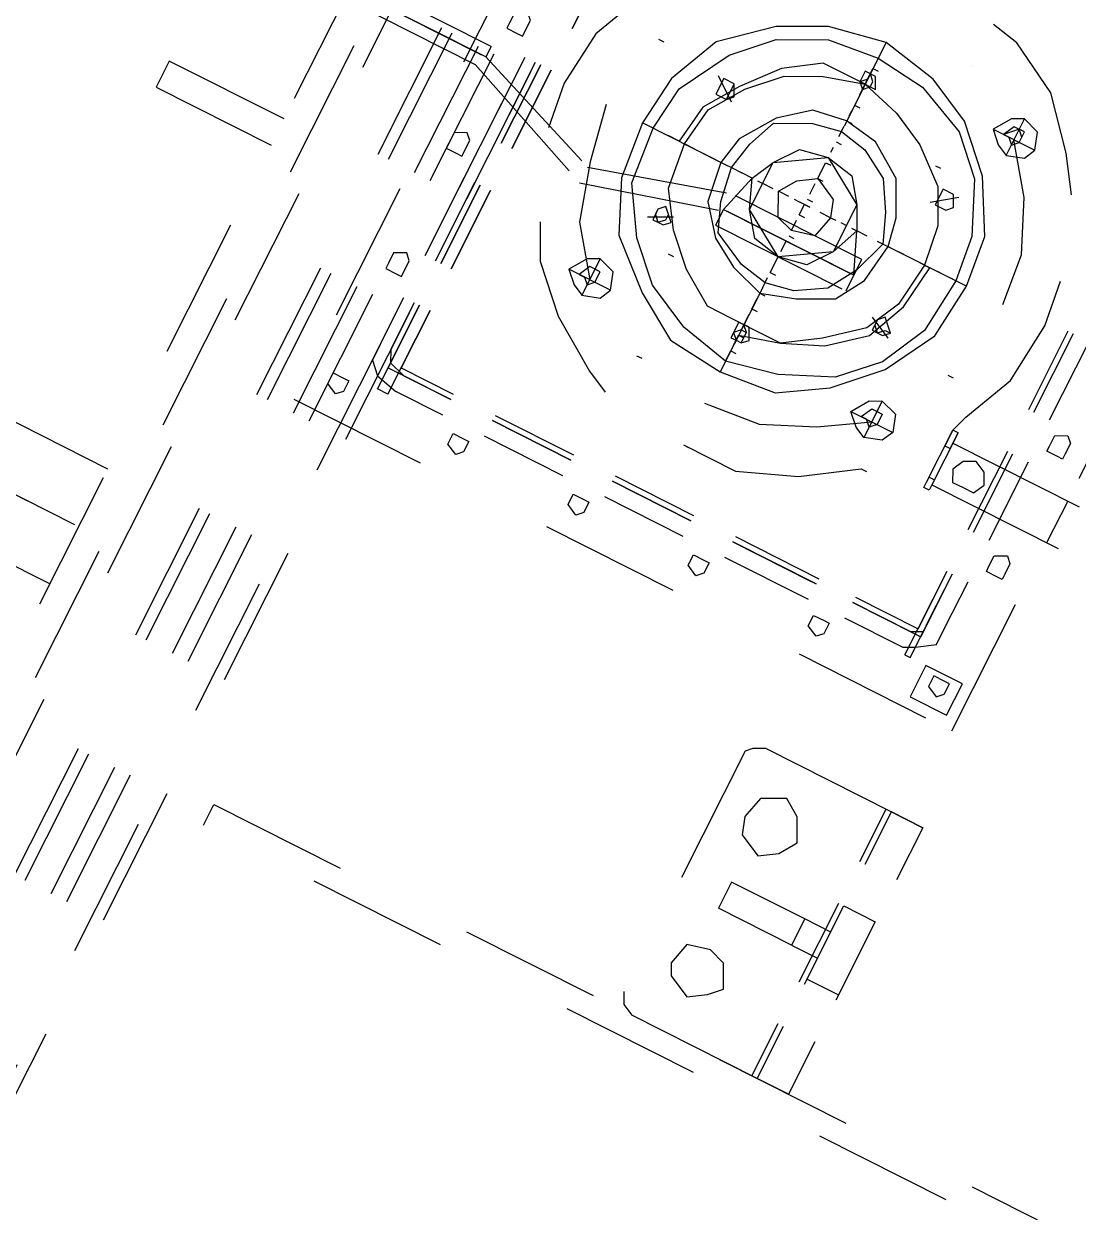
# Model space of a CAD drawing. Header units: metres. Extents: x 0 to 547597, y 0 to 1844684.
# Drawn here: x 543434.909 to 543435.654, y 1844542.936 to 1844543.775 of the extents above; entities that cross this region are included whole.
import ezdxf

# ---------------------------------------------------------------- set-up
doc = ezdxf.new("R2010")
doc.units = ezdxf.units.M
doc.linetypes.add('DASHED', pattern=[0.75, 0.5, -0.25])
doc.layers.add('5_Thep', color=4, linetype='Continuous')
doc.layers.add('TB220kVtuonglai', color=8, linetype='DASHED')

# ---------------------------------------------------------------- blocks, each defined once
blk = doc.blocks.new('MBA220-MB')
at = {"color": 1}
for points in [[(1053.9, 111.59), (1033.24, 111.59), (1310.14, 1148.96), (1330.81, 1144.83), (1041.5, 70.26), (1041.5, -917.51), (1024.97, -917.51), (1024.97, -111.59)], [(1553.99, -1091.1), (-2326.85, -1091.1), (-2326.85, 570.35)], [(562.08, -566.21), (562.08, -425.69)], [(562.08, -566.21), (562.08, -425.69)], [(595.14, -566.21), (595.14, -425.69)], [(595.14, -566.21), (595.14, -425.69)], [(814.19, -462.89), (855.52, -462.89)], [(814.19, -491.82), (814.19, -462.89)], [(814.19, -462.89), (855.52, -462.89)], [(814.19, -462.89), (814.19, -487.69)], [(888.58, -462.89), (950.58, -462.89)], [(888.58, -462.89), (950.58, -462.89)], [(888.58, -487.69), (888.58, -462.89)], [(946.45, -487.69), (946.45, -462.89)], [(983.64, -462.89), (1024.97, -462.89)], [(983.64, -462.89), (1024.97, -462.89)], [(1024.97, -462.89), (1024.97, -491.82)], [(1024.97, -487.69), (1024.97, -462.89)], [(743.93, -996.04), (743.93, -475.29), (-822.46, -475.29), (-822.46, -996.04), (743.93, -996.04)], [(743.93, -996.04), (743.93, -475.29), (-822.46, -475.29), (-822.46, -996.04), (743.93, -996.04)], [(562.08, -475.29), (595.14, -475.29)], [(562.08, -475.29), (595.14, -475.29)], [(735.66, -512.49), (735.66, -483.55), (710.87, -483.55), (710.87, -512.49), (735.66, -512.49)], [(537.28, -495.95), (537.28, -504.22), (533.15, -504.22), (524.88, -504.22), (520.75, -495.95), (524.88, -491.82), (533.15, -491.82), (537.28, -491.82), (537.28, -495.95)], [(632.34, -495.95), (632.34, -504.22), (628.21, -504.22), (619.94, -504.22), (615.81, -495.95), (619.94, -491.82), (628.21, -491.82), (632.34, -491.82), (632.34, -495.95)], [(727.4, -495.95), (723.27, -491.82), (723.27, -491.82), (715, -491.82), (715, -495.95), (715, -504.22), (723.27, -504.22), (723.27, -504.22), (727.4, -495.95)], [(855.52, -487.69), (814.19, -487.69)], [(814.19, -586.88), (814.19, -487.69)], [(855.52, -491.82), (814.19, -491.82)], [(950.58, -487.69), (888.58, -487.69)], [(950.58, -491.82), (888.58, -491.82)], [(909.25, -487.69), (909.25, -508.35), (929.91, -508.35), (929.91, -566.21)], [(929.91, -508.35), (929.91, -487.69)], [(1024.97, -487.69), (983.64, -487.69)], [(1024.97, -491.82), (983.64, -491.82)], [(1024.97, -487.69), (1024.97, -586.88)], [(909.25, -508.35), (909.25, -566.21), (929.91, -566.21)], [(516.62, -512.49), (454.62, -512.49)], [(611.68, -512.49), (549.68, -512.49)], [(681.94, -512.49), (644.74, -512.49)], [(706.73, -533.15), (702.6, -524.88), (694.34, -512.49), (681.94, -512.49)], [(516.62, -524.88), (454.62, -524.88)], [(516.62, -524.88), (454.62, -524.88)], [(516.62, -524.88), (454.62, -524.88)], [(611.68, -524.88), (549.68, -524.88)], [(611.68, -524.88), (549.68, -524.88)], [(611.68, -524.88), (549.68, -524.88)], [(694.34, -578.61), (694.34, -524.88), (644.74, -524.88)], [(710.87, -524.88), (644.74, -524.88)], [(681.94, -524.88), (644.74, -524.88)], [(694.34, -533.15), (690.2, -524.88), (681.94, -524.88)], [(710.87, -529.02), (710.87, -524.88)], [(516.62, -529.02), (454.62, -529.02)], [(516.62, -529.02), (454.62, -529.02)], [(611.68, -529.02), (549.68, -529.02)], [(611.68, -529.02), (549.68, -529.02)], [(586.88, -545.55), (586.88, -537.28), (578.61, -533.15), (570.35, -537.28), (566.21, -545.55), (570.35, -553.82), (578.61, -557.95), (586.88, -553.82), (586.88, -545.55)], [(690.2, -578.61), (690.2, -529.02), (644.74, -529.02)], [(710.87, -529.02), (644.74, -529.02)], [(690.2, -578.61), (690.2, -529.02)], [(694.34, -578.61), (694.34, -529.02)], [(694.34, -533.15), (694.34, -578.61)], [(706.73, -533.15), (706.73, -578.61)], [(553.82, -570.35), (541.42, -566.21), (504.22, -549.68), (458.76, -545.55), (425.69, -549.68)], [(884.45, -557.95), (876.18, -545.55), (863.79, -537.28), (847.25, -545.55), (838.99, -557.95), (847.25, -574.48), (863.79, -578.61), (876.18, -574.48), (884.45, -557.95)], [(996.04, -557.95), (987.77, -545.55), (979.51, -537.28), (962.98, -545.55), (958.84, -557.95), (962.98, -574.48), (979.51, -578.61), (987.77, -574.48), (996.04, -557.95)], [(367.83, -570.35), (343.03, -586.88), (309.97, -615.81), (289.31, -653.01), (285.17, -673.67)], [(553.82, -566.21), (595.14, -566.21)], [(553.82, -566.21), (553.82, -570.35), (566.21, -570.35)], [(566.21, -566.21), (553.82, -566.21)], [(553.82, -566.21), (595.14, -566.21)], [(553.82, -566.21), (553.82, -570.35), (566.21, -570.35)], [(566.21, -566.21), (553.82, -566.21)], [(595.14, -570.35), (553.82, -570.35)], [(595.14, -570.35), (553.82, -570.35)], [(566.21, -570.35), (566.21, -566.21)], [(566.21, -570.35), (566.21, -566.21)], [(591.01, -570.35), (591.01, -566.21)], [(591.01, -570.35), (591.01, -566.21)], [(599.28, -566.21), (599.28, -570.35), (595.14, -570.35)], [(595.14, -566.21), (599.28, -566.21)], [(599.28, -566.21), (599.28, -570.35), (595.14, -570.35)], [(595.14, -566.21), (599.28, -566.21)], [(458.76, -578.61), (421.56, -582.75), (384.36, -599.28), (351.3, -624.08)], [(520.75, -591.01), (520.75, -586.88)], [(715, -591.01), (715, -586.88), (723.27, -586.88), (723.27, -586.88), (727.4, -591.01), (723.27, -599.28), (723.27, -599.28), (715, -599.28), (715, -591.01)], [(814.19, -586.88), (818.32, -595.14), (822.46, -599.28), (1012.57, -599.28)], [(1012.57, -599.28), (1020.84, -595.14), (1024.97, -586.88)], [(524.88, -735.66), (591.01, -735.66), (586.88, -694.34), (566.21, -661.27), (537.28, -632.34), (500.09, -611.68), (458.76, -607.54), (421.56, -611.68), (384.36, -632.34), (355.43, -661.27), (338.9, -694.34), (330.64, -735.66), (338.9, -776.99), (355.43, -810.06), (384.36, -843.12), (421.56, -859.65), (458.76, -863.79), (500.09, -859.65), (537.28, -843.12), (566.21, -810.06), (586.88, -776.99), (591.01, -735.66)], [(363.7, -624.08), (359.57, -611.68), (351.3, -607.54), (338.9, -611.68), (334.77, -624.08), (338.9, -632.34), (351.3, -640.61), (359.57, -632.34), (363.7, -624.08), (334.77, -624.08)], [(351.3, -640.61), (351.3, -607.54)], [(458.76, -607.54), (458.76, -673.67)], [(557.95, -624.08), (562.08, -611.68), (574.48, -607.54), (582.75, -611.68), (586.88, -624.08), (582.75, -632.34), (574.48, -640.61), (562.08, -632.34), (557.95, -624.08), (586.88, -624.08)], [(574.48, -640.61), (574.48, -607.54)], [(648.87, -735.66), (648.87, -694.34), (632.34, -653.01), (607.54, -615.81), (607.54, -611.68)], [(690.2, -673.67), (690.2, -607.54)], [(690.2, -673.67), (690.2, -607.54)], [(694.34, -673.67), (694.34, -607.54)], [(694.34, -607.54), (694.34, -673.67)], [(694.34, -673.67), (694.34, -611.68)], [(706.73, -607.54), (706.73, -673.67)], [(582.75, -735.66), (574.48, -772.86), (557.95, -805.92), (533.15, -830.72), (500.09, -851.39), (458.76, -855.52), (425.69, -851.39), (388.5, -830.72), (363.7, -805.92), (347.17, -772.86), (343.03, -735.66), (347.17, -698.47), (363.7, -661.27), (388.5, -636.47), (425.69, -619.94), (458.76, -615.81), (500.09, -619.94), (533.15, -636.47), (557.95, -661.27), (574.48, -698.47), (582.75, -735.66)], [(355.43, -624.08), (351.3, -619.94), (351.3, -619.94), (347.17, -619.94), (343.03, -624.08), (347.17, -628.21), (351.3, -632.34), (351.3, -628.21), (355.43, -624.08), (351.3, -619.94), (343.03, -619.94), (343.03, -628.21), (351.3, -632.34), (351.3, -628.21), (355.43, -624.08)], [(458.76, -615.81), (458.76, -619.94)], [(458.76, -619.94), (458.76, -619.94)], [(566.21, -624.08), (566.21, -619.94), (574.48, -619.94), (574.48, -619.94), (578.61, -624.08), (574.48, -628.21), (574.48, -632.34), (566.21, -628.21), (566.21, -619.94), (574.48, -619.94), (578.61, -624.08), (574.48, -628.21), (574.48, -632.34), (566.21, -628.21), (566.21, -624.08)], [(458.76, -628.21), (458.76, -632.34)], [(615.81, -735.66), (611.68, -694.34), (595.14, -657.14), (574.48, -624.08)], [(458.76, -640.61), (458.76, -636.47)], [(562.08, -735.66), (553.82, -706.73), (541.42, -677.8), (520.75, -653.01), (491.82, -640.61), (458.76, -636.47)], [(553.82, -735.66), (553.82, -764.6), (537.28, -789.39), (516.62, -810.06), (491.82, -826.59), (458.76, -830.72), (429.83, -826.59), (405.03, -810.06), (384.36, -789.39), (371.97, -764.6), (363.7, -735.66), (371.97, -706.73), (384.36, -681.94), (405.03, -657.14), (429.83, -644.74), (458.76, -640.61), (491.82, -644.74), (516.62, -657.14), (537.28, -681.94), (553.82, -706.73), (553.82, -735.66)], [(417.43, -648.87), (417.43, -644.74), (413.29, -640.61), (405.03, -644.74), (405.03, -653.01), (417.43, -653.01), (417.43, -648.87)], [(417.43, -648.87), (417.43, -644.74), (413.29, -640.61), (405.03, -644.74), (405.03, -653.01), (413.29, -653.01), (417.43, -653.01), (417.43, -648.87)], [(417.43, -657.14), (405.03, -640.61)], [(458.76, -640.61), (458.76, -648.87)], [(516.62, -648.87), (516.62, -644.74), (512.49, -640.61), (508.35, -644.74), (504.22, -648.87), (508.35, -653.01), (516.62, -653.01), (516.62, -648.87), (512.49, -644.74), (512.49, -640.61), (508.35, -644.74), (504.22, -648.87), (508.35, -653.01), (512.49, -653.01), (512.49, -653.01), (516.62, -648.87)], [(508.35, -657.14), (516.62, -640.61)], [(458.76, -653.01), (458.76, -653.01)], [(392.63, -665.4), (392.63, -661.27)], [(458.76, -657.14), (458.76, -661.27)], [(529.02, -735.66), (520.75, -710.87), (508.35, -686.07), (487.69, -673.67), (458.76, -669.54), (438.09, -673.67), (413.29, -686.07), (396.76, -710.87), (392.63, -735.66), (396.76, -760.46), (413.29, -781.13), (438.09, -797.66), (458.76, -801.79), (487.69, -797.66), (508.35, -781.13), (520.75, -760.46), (529.02, -735.66)], [(458.76, -669.54), (458.76, -665.4)], [(318.24, -673.67), (318.24, -673.67)], [(520.75, -735.66), (516.62, -756.33), (504.22, -781.13), (483.55, -789.39), (458.76, -793.53), (438.09, -789.39), (417.43, -781.13), (405.03, -756.33), (400.9, -735.66), (405.03, -715), (417.43, -694.34), (438.09, -681.94), (458.76, -673.67), (483.55, -681.94), (504.22, -694.34), (516.62, -715), (520.75, -735.66)], [(458.76, -673.67), (458.76, -677.8)], [(458.76, -681.94), (458.76, -681.94)], [(487.69, -681.94), (458.76, -694.34)], [(458.76, -776.99), (487.69, -785.26), (487.69, -681.94)], [(458.76, -686.07), (458.76, -694.34)], [(475.29, -681.94), (475.29, -785.26)], [(487.69, -681.94), (475.29, -681.94)], [(487.69, -785.26), (500.09, -785.26), (500.09, -681.94), (487.69, -681.94)], [(487.69, -681.94), (487.69, -785.26)], [(500.09, -785.26), (500.09, -681.94)], [(715, -686.07), (715, -681.94), (723.27, -681.94), (723.27, -681.94), (727.4, -686.07), (723.27, -694.34), (723.27, -694.34), (715, -694.34), (715, -686.07)], [(500.09, -735.66), (495.95, -756.33), (479.42, -768.73), (458.76, -776.99), (442.23, -768.73), (425.69, -756.33), (421.56, -735.66), (425.69, -715), (442.23, -702.6), (458.76, -694.34), (479.42, -702.6), (495.95, -715), (500.09, -735.66)], [(458.76, -698.47), (458.76, -694.34)], [(442.23, -702.6), (479.42, -702.6), (500.09, -735.66), (479.42, -768.73), (442.23, -768.73), (421.56, -735.66), (442.23, -702.6)], [(458.76, -702.6), (458.76, -706.73)], [(458.76, -715), (458.76, -710.87)], [(690.2, -768.73), (690.2, -706.73)], [(690.2, -768.73), (690.2, -706.73)], [(694.34, -768.73), (694.34, -706.73)], [(694.34, -768.73), (694.34, -706.73)], [(694.34, -706.73), (694.34, -768.73)], [(706.73, -706.73), (706.73, -768.73)], [(479.42, -735.66), (475.29, -748.06), (458.76, -756.33), (446.36, -748.06), (438.09, -735.66), (446.36, -719.13), (458.76, -715), (475.29, -719.13), (479.42, -735.66)], [(458.76, -715), (458.76, -723.27)], [(367.83, -735.66), (363.7, -731.53), (363.7, -727.4), (355.43, -731.53), (355.43, -739.8), (363.7, -739.8), (367.83, -735.66)], [(458.76, -727.4), (458.76, -727.4)], [(566.21, -735.66), (566.21, -731.53), (562.08, -727.4), (553.82, -731.53), (553.82, -739.8), (566.21, -739.8), (566.21, -735.66), (566.21, -731.53), (557.95, -731.53), (553.82, -735.66), (557.95, -735.66), (562.08, -739.8), (566.21, -735.66), (566.21, -735.66)], [(330.64, -735.66), (396.76, -735.66)], [(343.03, -735.66), (343.03, -735.66)], [(351.3, -735.66), (351.3, -731.53)], [(359.57, -735.66), (351.3, -735.66)], [(371.97, -735.66), (351.3, -735.66)], [(363.7, -735.66), (363.7, -731.53), (359.57, -731.53), (355.43, -735.66), (359.57, -735.66), (363.7, -739.8), (363.7, -735.66), (363.7, -735.66)], [(363.7, -735.66), (363.7, -731.53)], [(363.7, -735.66), (363.7, -768.73), (380.23, -793.53), (405.03, -814.19), (429.83, -830.72), (458.76, -834.86)], [(371.97, -735.66), (367.83, -735.66)], [(380.23, -735.66), (380.23, -731.53)], [(388.5, -735.66), (384.36, -735.66)], [(392.63, -735.66), (392.63, -731.53)], [(405.03, -735.66), (396.76, -735.66)], [(409.16, -735.66), (409.16, -731.53)], [(417.43, -735.66), (413.29, -735.66)], [(425.69, -735.66), (425.69, -731.53)], [(438.09, -735.66), (425.69, -735.66)], [(438.09, -735.66), (438.09, -731.53)], [(450.49, -735.66), (442.23, -735.66)], [(454.62, -735.66), (454.62, -731.53)], [(458.76, -731.53), (458.76, -739.8)], [(458.76, -735.66), (458.76, -731.53)], [(458.76, -735.66), (458.76, -731.53)], [(467.02, -735.66), (458.76, -735.66)], [(467.02, -735.66), (467.02, -731.53)], [(479.42, -735.66), (471.16, -735.66)], [(483.55, -735.66), (483.55, -731.53)], [(495.95, -735.66), (487.69, -735.66)], [(500.09, -735.66), (500.09, -731.53)], [(512.49, -735.66), (500.09, -735.66)], [(512.49, -735.66), (512.49, -731.53)], [(524.88, -735.66), (516.62, -735.66)], [(529.02, -735.66), (529.02, -731.53)], [(541.42, -735.66), (533.15, -735.66)], [(541.42, -735.66), (541.42, -731.53)], [(553.82, -735.66), (545.55, -735.66)], [(553.82, -735.66), (570.35, -735.66)], [(557.95, -735.66), (557.95, -731.53)], [(562.08, -735.66), (562.08, -731.53)], [(570.35, -735.66), (562.08, -735.66)], [(574.48, -735.66), (574.48, -731.53)], [(582.75, -735.66), (574.48, -735.66)], [(648.87, -735.66), (648.87, -731.53)], [(458.76, -743.93), (458.76, -739.8)], [(458.76, -748.06), (458.76, -756.33)], [(458.76, -756.33), (458.76, -756.33)], [(458.76, -760.46), (458.76, -768.73)], [(458.76, -772.86), (458.76, -768.73)], [(458.76, -776.99), (458.76, -785.26)], [(715, -781.13), (715, -776.99), (723.27, -776.99), (727.4, -781.13), (723.27, -789.39), (723.27, -789.39), (715, -789.39), (715, -781.13)], [(458.76, -789.39), (458.76, -785.26)], [(504.22, -884.45), (475.29, -785.26)], [(516.62, -884.45), (487.69, -781.13)], [(458.76, -789.39), (458.76, -801.79)], [(607.54, -793.53), (607.54, -789.39)], [(458.76, -801.79), (458.76, -801.79)], [(458.76, -801.79), (458.76, -863.79)], [(533.15, -805.92), (533.15, -801.79)], [(553.82, -896.85), (578.61, -884.45), (607.54, -855.52), (632.34, -818.32), (640.61, -801.79)], [(690.2, -863.79), (690.2, -801.79)], [(690.2, -863.79), (690.2, -801.79)], [(694.34, -863.79), (694.34, -801.79)], [(694.34, -863.79), (694.34, -801.79)], [(694.34, -801.79), (694.34, -863.79)], [(706.73, -801.79), (706.73, -863.79)], [(417.43, -822.46), (417.43, -818.32), (413.29, -814.19), (405.03, -818.32), (405.03, -826.59), (417.43, -826.59), (417.43, -822.46)], [(417.43, -814.19), (405.03, -830.72)], [(458.76, -805.92), (458.76, -814.19)], [(458.76, -818.32), (458.76, -814.19)], [(516.62, -822.46), (516.62, -818.32), (512.49, -814.19), (508.35, -818.32), (504.22, -822.46), (508.35, -826.59), (516.62, -826.59), (516.62, -822.46), (512.49, -818.32), (508.35, -818.32), (504.22, -822.46), (508.35, -826.59), (512.49, -826.59), (516.62, -822.46)], [(508.35, -814.19), (516.62, -830.72)], [(417.43, -822.46), (417.43, -818.32), (405.03, -818.32), (405.03, -826.59), (417.43, -826.59), (417.43, -822.46)], [(458.76, -822.46), (458.76, -830.72)], [(458.76, -830.72), (458.76, -830.72)], [(557.95, -847.25), (562.08, -855.52), (574.48, -863.79), (582.75, -855.52), (586.88, -847.25), (582.75, -834.86), (574.48, -830.72), (562.08, -834.86), (557.95, -847.25), (586.88, -847.25)], [(574.48, -830.72), (574.48, -863.79)], [(458.76, -834.86), (458.76, -843.12)], [(458.76, -847.25), (458.76, -843.12)], [(458.76, -892.72), (500.09, -884.45), (541.42, -872.05), (574.48, -847.25)], [(566.21, -847.25), (566.21, -851.39), (574.48, -855.52), (574.48, -851.39), (578.61, -847.25), (574.48, -843.12), (566.21, -843.12), (566.21, -851.39), (574.48, -855.52), (574.48, -851.39), (578.61, -847.25), (574.48, -843.12), (566.21, -843.12), (566.21, -847.25)], [(458.76, -851.39), (458.76, -855.52)], [(715, -876.18), (715, -872.05), (723.27, -872.05), (727.4, -876.18), (723.27, -884.45), (723.27, -884.45), (715, -884.45), (715, -876.18)], [(400.9, -880.32), (400.9, -876.18)], [(467.02, -1086.97), (467.02, -983.64), (504.22, -884.45)], [(475.29, -987.77), (516.62, -884.45)], [(367.83, -896.85), (380.23, -905.12), (417.43, -921.65), (458.76, -925.78), (491.82, -921.65)], [(690.2, -938.18), (690.2, -896.85)], [(690.2, -938.18), (690.2, -896.85)], [(694.34, -946.45), (694.34, -896.85)], [(694.34, -946.45), (694.34, -896.85)], [(694.34, -896.85), (694.34, -934.05)], [(706.73, -896.85), (706.73, -934.05)], [(359.57, -938.18), (421.56, -938.18)], [(421.56, -938.18), (359.57, -938.18)], [(454.62, -938.18), (516.62, -938.18)], [(516.62, -938.18), (454.62, -938.18)], [(549.68, -938.18), (611.68, -938.18)], [(611.68, -938.18), (549.68, -938.18)], [(644.74, -938.18), (690.2, -938.18)], [(710.87, -938.18), (644.74, -938.18)], [(681.94, -950.58), (690.2, -946.45), (694.34, -934.05)], [(681.94, -958.84), (694.34, -958.84), (702.6, -950.58), (706.73, -934.05)], [(710.87, -938.18), (710.87, -946.45)], [(454.62, -946.45), (516.62, -946.45)], [(516.62, -946.45), (454.62, -946.45)], [(549.68, -946.45), (611.68, -946.45)], [(611.68, -946.45), (549.68, -946.45)], [(644.74, -946.45), (694.34, -946.45)], [(710.87, -946.45), (644.74, -946.45)], [(516.62, -950.58), (454.62, -950.58)], [(462.89, -950.58), (591.01, -950.58)], [(611.68, -950.58), (549.68, -950.58)], [(681.94, -950.58), (644.74, -950.58)], [(653.01, -950.58), (781.13, -950.58)], [(843.12, -950.58), (971.24, -950.58)], [(1033.24, -950.58), (1161.36, -950.58)], [(1223.35, -950.58), (1351.47, -950.58)], [(516.62, -958.84), (454.62, -958.84)], [(591.01, -958.84), (462.89, -958.84)], [(611.68, -958.84), (549.68, -958.84)], [(681.94, -958.84), (644.74, -958.84)], [(781.13, -958.84), (653.01, -958.84)], [(971.24, -958.84), (843.12, -958.84)], [(1161.36, -958.84), (1033.24, -958.84)], [(1351.47, -958.84), (1223.35, -958.84)], [(442.23, -971.24), (442.23, -967.11), (429.83, -967.11), (425.69, -971.24), (429.83, -979.51), (438.09, -979.51), (442.23, -979.51), (442.23, -971.24)], [(537.28, -971.24), (537.28, -967.11), (524.88, -967.11), (520.75, -971.24), (524.88, -979.51), (533.15, -979.51), (537.28, -979.51), (537.28, -971.24)], [(632.34, -971.24), (632.34, -967.11), (619.94, -967.11), (615.81, -971.24), (619.94, -979.51), (628.21, -979.51), (632.34, -979.51), (632.34, -971.24)], [(715, -971.24), (715, -967.11), (723.27, -967.11), (727.4, -971.24), (723.27, -979.51), (723.27, -979.51), (715, -979.51), (715, -971.24)], [(462.89, -979.51), (591.01, -979.51)], [(653.01, -979.51), (781.13, -979.51)], [(843.12, -979.51), (971.24, -979.51)], [(1033.24, -979.51), (1161.36, -979.51)], [(458.76, -983.64), (467.02, -983.64)], [(458.76, -983.64), (458.76, -2107.8)], [(467.02, -983.64), (467.02, -2107.8)], [(475.29, -987.77), (475.29, -1086.97)], [(462.89, -991.91), (591.01, -991.91)], [(653.01, -991.91), (781.13, -991.91)], [(843.12, -991.91), (971.24, -991.91)], [(1033.24, -991.91), (1161.36, -991.91)], [(462.89, -1012.57), (591.01, -1012.57)], [(653.01, -1012.57), (781.13, -1012.57)], [(843.12, -1012.57), (971.24, -1012.57)], [(1033.24, -1012.57), (1161.36, -1012.57)], [(462.89, -1020.84), (591.01, -1020.84)], [(653.01, -1020.84), (781.13, -1020.84)], [(843.12, -1020.84), (971.24, -1020.84)], [(1033.24, -1020.84), (1161.36, -1020.84)], [(-2297.92, -1058.03), (-2297.92, -1070.43), (1525.06, -1070.43)], [(1512.66, -1058.03), (-2297.92, -1058.03)], [(570.35, -1182.02), (591.01, -1182.02), (591.01, -1091.1)], [(570.35, -1091.1), (570.35, -1182.02)], [(847.25, -1091.1), (847.25, -1194.42)], [(892.72, -1194.42), (892.72, -1091.1)], [(892.72, -1231.62), (892.72, -1091.1)], [(938.18, -1091.1), (938.18, -1194.42)]]:
    blk.add_lwpolyline(points, dxfattribs=at)
blk = doc.blocks.new('mb moiTQK')
at = {"layer": 'TB220kVtuonglai', "ltscale": 3000, "xscale": 0.001, "yscale": 0.001, "zscale": 0.001}
blk.add_blockref('MBA220-MB', (-54.05166, -82.51016), dxfattribs=at)
blk = doc.blocks.new('ACAD-DinhViTuyenDz220kV')
blk.add_circle((543470.18793, 1844560.06958), 117.55145)
at = {"layer": '5_Thep', "rotation": 243.2403583287449}
blk.add_blockref('mb moiTQK', (543485.661, 1844458.313), dxfattribs=at)

msp = doc.modelspace()

# ---------------------------------------------------------------- block references
msp.add_blockref('ACAD-DinhViTuyenDz220kV', (0, 0))

doc.saveas('drawing.dxf')
